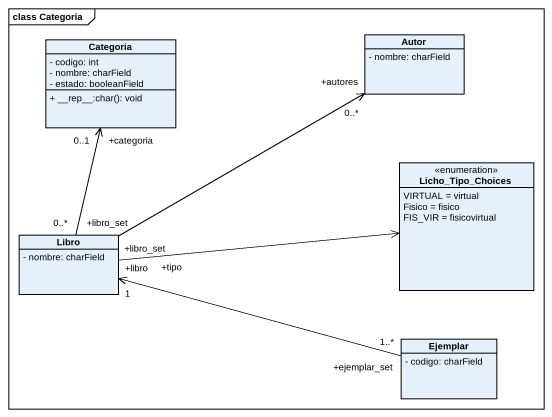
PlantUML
@startuml
mainframe class Categoria
hide circle
hide empty members
skinparam classAttributeIconSize 0
class Categoria {
  - codigo: int
  - nombre: charField
  - estado: booleanField
  + ~__rep~__:char(): void
}
class Autor {
  - nombre: charField
}
enum Licho_Tipo_Choices {
  VIRTUAL = virtual
  Fisico = fisico
  FIS_VIR = fisicovirtual
}
class Libro {
  - nombre: charField
}
class Ejemplar {
  - codigo: charField
}
Libro "+libro_set\n0..*" -up-> "+categoria\n0..1" Categoria
Libro "+libro_set" -right-> "+autores\n0..*" Autor
Libro "+tipo" -right-> Licho_Tipo_Choices
Ejemplar "+ejemplar_set\n1..*" -left-> "+libro\n1" Libro
@enduml
